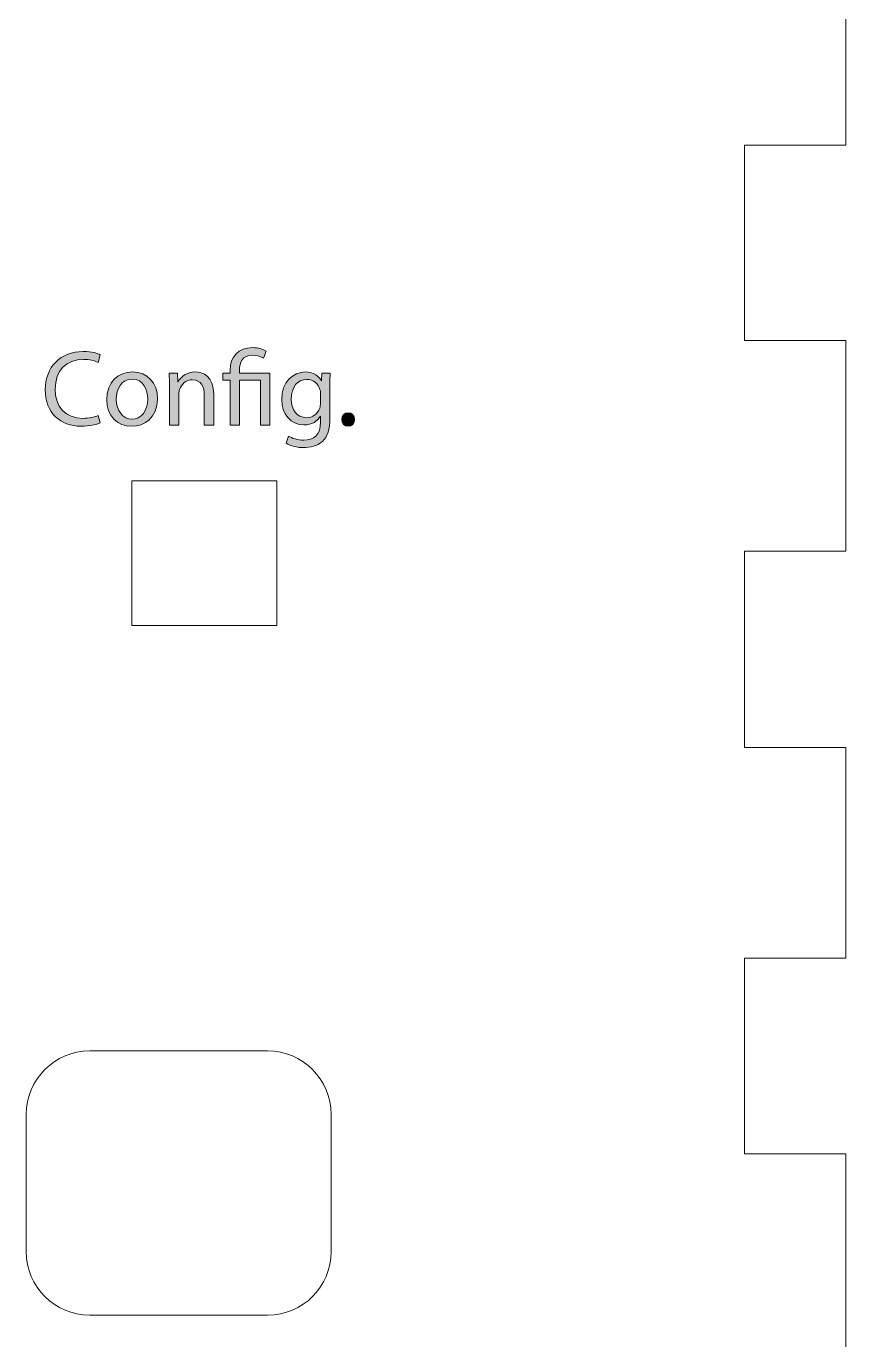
# Model space of a CAD drawing. Header units: inches. Extents: x -23 to 288, y -150 to 216.
# Drawn here: x 139 to 171.2, y -105.2 to -53.5 of the extents above; entities that cross this region are included whole.
import ezdxf

# ---------------------------------------------------------------- set-up
doc = ezdxf.new("R2010")
doc.units = ezdxf.units.IN
doc.header["$MEASUREMENT"] = 0

# ---------------------------------------------------------------- blocks, each defined once
blk = doc.blocks.new('block 341')
at = {"color": 7, "lineweight": 15, "true_color": 0xffffff}
blk.add_lwpolyline([(171.211, -97.912), (171.211, -106.203)], dxfattribs=at)
blk = doc.blocks.new('block 342')
at = {"color": 7, "lineweight": 15, "true_color": 0xffffff}
blk.add_lwpolyline([(167.224, -97.912), (171.211, -97.912)], dxfattribs=at)
blk = doc.blocks.new('block 343')
at = {"color": 7, "lineweight": 15, "true_color": 0xffffff}
blk.add_lwpolyline([(167.224, -90.222), (167.224, -97.912)], dxfattribs=at)
blk = doc.blocks.new('block 344')
at = {"color": 7, "lineweight": 15, "true_color": 0xffffff}
blk.add_lwpolyline([(171.211, -90.222), (167.224, -90.222)], dxfattribs=at)
blk = doc.blocks.new('block 345')
at = {"color": 7, "lineweight": 15, "true_color": 0xffffff}
blk.add_lwpolyline([(171.211, -81.932), (171.211, -90.222)], dxfattribs=at)
blk = doc.blocks.new('block 346')
at = {"color": 7, "lineweight": 15, "true_color": 0xffffff}
blk.add_lwpolyline([(167.224, -81.932), (171.211, -81.932)], dxfattribs=at)
blk = doc.blocks.new('block 347')
at = {"color": 7, "lineweight": 15, "true_color": 0xffffff}
blk.add_lwpolyline([(167.224, -74.206), (167.224, -81.932)], dxfattribs=at)
blk = doc.blocks.new('block 348')
at = {"color": 7, "lineweight": 15, "true_color": 0xffffff}
blk.add_lwpolyline([(171.211, -74.206), (167.224, -74.206)], dxfattribs=at)
blk = doc.blocks.new('block 349')
at = {"color": 7, "lineweight": 15, "true_color": 0xffffff}
blk.add_lwpolyline([(171.211, -65.915), (171.211, -74.206)], dxfattribs=at)
blk = doc.blocks.new('block 350')
at = {"color": 7, "lineweight": 15, "true_color": 0xffffff}
blk.add_lwpolyline([(167.224, -65.915), (171.211, -65.915)], dxfattribs=at)
blk = doc.blocks.new('block 351')
at = {"color": 7, "lineweight": 15, "true_color": 0xffffff}
blk.add_lwpolyline([(167.224, -58.225), (167.224, -65.915)], dxfattribs=at)
blk = doc.blocks.new('block 352')
at = {"color": 7, "lineweight": 15, "true_color": 0xffffff}
blk.add_lwpolyline([(171.211, -58.225), (167.224, -58.225)], dxfattribs=at)
blk = doc.blocks.new('block 353')
at = {"color": 7, "lineweight": 15, "true_color": 0xffffff}
blk.add_lwpolyline([(171.211, -49.537), (171.211, -58.225)], dxfattribs=at)
blk = doc.blocks.new('block 269')
for name in ['block 353', 'block 351', 'block 352', 'block 350', 'block 349', 'block 347', 'block 348', 'block 346', 'block 345', 'block 343', 'block 344', 'block 342', 'block 341']:
    blk.add_blockref(name, (0, 0))
blk = doc.blocks.new('block 686')
at = {"true_color": 0xffffff}
h = blk.add_hatch(color=7, dxfattribs=at)
h.dxf.hatch_style = 2
edge = h.paths.add_edge_path()
edge.add_spline(control_points=[(141.868, -69.147), (141.732, -69.215), (141.461, -69.283), (141.115, -69.283), (140.311, -69.283), (139.706, -68.775), (139.706, -67.84), (139.706, -66.947), (140.311, -66.342), (141.195, -66.342), (141.55, -66.342), (141.774, -66.418), (141.872, -66.469), (141.872, -66.469), (141.783, -66.769), (141.783, -66.769), (141.643, -66.702), (141.444, -66.651), (141.208, -66.651), (140.539, -66.651), (140.095, -67.078), (140.095, -67.827), (140.095, -68.525), (140.497, -68.974), (141.191, -68.974), (141.415, -68.974), (141.643, -68.927), (141.792, -68.855), (141.792, -68.855), (141.868, -69.147), (141.868, -69.147)], knot_values=[0, 0, 0, 0, 1, 1, 1, 2, 2, 2, 3, 3, 3, 4, 4, 4, 5, 5, 5, 6, 6, 6, 7, 7, 7, 8, 8, 8, 9, 9, 9, 10, 10, 10, 10], degree=3, periodic=1)
h = blk.add_hatch(color=7, dxfattribs=at)
h.dxf.hatch_style = 2
edge = h.paths.add_edge_path()
edge.add_spline(control_points=[(146.983, -69.24), (146.983, -69.24), (146.983, -67.476), (146.983, -67.476), (146.983, -67.476), (146.695, -67.476), (146.695, -67.476), (146.695, -67.476), (146.695, -67.192), (146.695, -67.192), (146.695, -67.192), (146.983, -67.192), (146.983, -67.192), (146.983, -67.192), (146.983, -67.083), (146.983, -67.083), (146.983, -66.541), (147.3, -66.19), (147.875, -66.19), (148.066, -66.19), (148.29, -66.249), (148.396, -66.325), (148.396, -66.325), (148.29, -66.609), (148.29, -66.609), (148.201, -66.545), (148.04, -66.49), (147.859, -66.49), (147.465, -66.49), (147.351, -66.765), (147.351, -67.091), (147.351, -67.091), (147.351, -67.192), (147.351, -67.192), (147.351, -67.192), (148.54, -67.192), (148.54, -67.192), (148.54, -67.192), (148.54, -69.24), (148.54, -69.24), (148.54, -69.24), (148.171, -69.24), (148.171, -69.24), (148.171, -69.24), (148.171, -67.476), (148.171, -67.476), (148.171, -67.476), (147.351, -67.476), (147.351, -67.476), (147.351, -67.476), (147.351, -69.24), (147.351, -69.24), (147.351, -69.24), (146.983, -69.24), (146.983, -69.24)], knot_values=[0, 0, 0, 0, 1, 1, 1, 2, 2, 2, 3, 3, 3, 4, 4, 4, 5, 5, 5, 6, 6, 6, 7, 7, 7, 8, 8, 8, 9, 9, 9, 10, 10, 10, 11, 11, 11, 12, 12, 12, 13, 13, 13, 14, 14, 14, 15, 15, 15, 16, 16, 16, 17, 17, 17, 18, 18, 18, 18], degree=3, periodic=1)
h = blk.add_hatch(color=7, dxfattribs=at)
h.dxf.hatch_style = 2
edge = h.paths.add_edge_path()
edge.add_spline(control_points=[(144.124, -68.199), (144.124, -68.957), (143.6, -69.287), (143.104, -69.287), (142.55, -69.287), (142.123, -68.881), (142.123, -68.233), (142.123, -67.548), (142.571, -67.146), (143.138, -67.146), (143.726, -67.146), (144.124, -67.573), (144.124, -68.199)], knot_values=[0, 0, 0, 0, 1, 1, 1, 2, 2, 2, 3, 3, 3, 4, 4, 4, 4], degree=3, periodic=1)
edge = h.paths.add_edge_path()
edge.add_spline(control_points=[(142.499, -68.22), (142.499, -68.669), (142.758, -69.008), (143.121, -69.008), (143.477, -69.008), (143.743, -68.673), (143.743, -68.212), (143.743, -67.865), (143.57, -67.425), (143.13, -67.425), (142.69, -67.425), (142.499, -67.831), (142.499, -68.22)], knot_values=[0, 0, 0, 0, 1, 1, 1, 2, 2, 2, 3, 3, 3, 4, 4, 4, 4], degree=3, periodic=1)
h = blk.add_hatch(color=7, dxfattribs=at)
h.dxf.hatch_style = 2
edge = h.paths.add_edge_path()
edge.add_spline(control_points=[(144.595, -67.747), (144.595, -67.535), (144.591, -67.362), (144.578, -67.192), (144.578, -67.192), (144.908, -67.192), (144.908, -67.192), (144.908, -67.192), (144.929, -67.531), (144.929, -67.531), (144.929, -67.531), (144.938, -67.531), (144.938, -67.531), (145.039, -67.336), (145.276, -67.146), (145.615, -67.146), (145.898, -67.146), (146.338, -67.315), (146.338, -68.018), (146.338, -68.018), (146.338, -69.24), (146.338, -69.24), (146.338, -69.24), (145.966, -69.24), (145.966, -69.24), (145.966, -69.24), (145.966, -68.06), (145.966, -68.06), (145.966, -67.73), (145.843, -67.455), (145.492, -67.455), (145.247, -67.455), (145.056, -67.628), (144.993, -67.836), (144.976, -67.882), (144.967, -67.946), (144.967, -68.009), (144.967, -68.009), (144.967, -69.24), (144.967, -69.24), (144.967, -69.24), (144.595, -69.24), (144.595, -69.24), (144.595, -69.24), (144.595, -67.747), (144.595, -67.747)], knot_values=[0, 0, 0, 0, 1, 1, 1, 2, 2, 2, 3, 3, 3, 4, 4, 4, 5, 5, 5, 6, 6, 6, 7, 7, 7, 8, 8, 8, 9, 9, 9, 10, 10, 10, 11, 11, 11, 12, 12, 12, 13, 13, 13, 14, 14, 14, 15, 15, 15, 15], degree=3, periodic=1)
h = blk.add_hatch(color=7, dxfattribs=at)
h.dxf.hatch_style = 2
edge = h.paths.add_edge_path()
edge.add_spline(control_points=[(150.923, -67.192), (150.914, -67.341), (150.906, -67.506), (150.906, -67.755), (150.906, -67.755), (150.906, -68.944), (150.906, -68.944), (150.906, -69.414), (150.813, -69.702), (150.614, -69.879), (150.415, -70.065), (150.127, -70.125), (149.869, -70.125), (149.624, -70.125), (149.353, -70.065), (149.188, -69.955), (149.188, -69.955), (149.281, -69.672), (149.281, -69.672), (149.417, -69.756), (149.628, -69.832), (149.882, -69.832), (150.263, -69.832), (150.542, -69.634), (150.542, -69.118), (150.542, -69.118), (150.542, -68.889), (150.542, -68.889), (150.542, -68.889), (150.534, -68.889), (150.534, -68.889), (150.419, -69.079), (150.199, -69.232), (149.882, -69.232), (149.374, -69.232), (149.01, -68.8), (149.01, -68.233), (149.01, -67.539), (149.463, -67.146), (149.933, -67.146), (150.288, -67.146), (150.483, -67.332), (150.572, -67.501), (150.572, -67.501), (150.58, -67.501), (150.58, -67.501), (150.58, -67.501), (150.597, -67.192), (150.597, -67.192), (150.597, -67.192), (150.923, -67.192), (150.923, -67.192)], knot_values=[0, 0, 0, 0, 1, 1, 1, 2, 2, 2, 3, 3, 3, 4, 4, 4, 5, 5, 5, 6, 6, 6, 7, 7, 7, 8, 8, 8, 9, 9, 9, 10, 10, 10, 11, 11, 11, 12, 12, 12, 13, 13, 13, 14, 14, 14, 15, 15, 15, 16, 16, 16, 17, 17, 17, 17], degree=3, periodic=1)
edge = h.paths.add_edge_path()
edge.add_spline(control_points=[(150.538, -68.001), (150.538, -67.937), (150.534, -67.882), (150.517, -67.831), (150.449, -67.616), (150.267, -67.438), (149.996, -67.438), (149.641, -67.438), (149.387, -67.738), (149.387, -68.212), (149.387, -68.614), (149.59, -68.948), (149.992, -68.948), (150.22, -68.948), (150.428, -68.804), (150.508, -68.567), (150.529, -68.504), (150.538, -68.432), (150.538, -68.369), (150.538, -68.369), (150.538, -68.001), (150.538, -68.001)], knot_values=[0, 0, 0, 0, 1, 1, 1, 2, 2, 2, 3, 3, 3, 4, 4, 4, 5, 5, 5, 6, 6, 6, 7, 7, 7, 7], degree=3, periodic=1)
h = blk.add_hatch(color=7, dxfattribs=at)
h.dxf.hatch_style = 2
edge = h.paths.add_edge_path()
edge.add_spline(control_points=[(151.373, -69.02), (151.373, -68.864), (151.478, -68.754), (151.626, -68.754), (151.775, -68.754), (151.876, -68.864), (151.876, -69.02), (151.876, -69.172), (151.779, -69.287), (151.622, -69.287), (151.474, -69.287), (151.373, -69.172), (151.373, -69.02)], knot_values=[0, 0, 0, 0, 1, 1, 1, 2, 2, 2, 3, 3, 3, 4, 4, 4, 4], degree=3, periodic=1)
at = {"lineweight": 0}
for points, knots in [([(141.868, -69.147), (141.732, -69.215), (141.461, -69.283), (141.115, -69.283), (140.311, -69.283), (139.706, -68.775), (139.706, -67.84), (139.706, -66.947), (140.311, -66.342), (141.195, -66.342), (141.55, -66.342), (141.774, -66.418), (141.872, -66.469), (141.872, -66.469), (141.783, -66.769), (141.783, -66.769), (141.643, -66.702), (141.444, -66.651), (141.208, -66.651), (140.539, -66.651), (140.095, -67.078), (140.095, -67.827), (140.095, -68.525), (140.497, -68.974), (141.191, -68.974), (141.415, -68.974), (141.643, -68.927), (141.792, -68.855), (141.792, -68.855), (141.868, -69.147), (141.868, -69.147)], [0, 0, 0, 0, 1, 1, 1, 2, 2, 2, 3, 3, 3, 4, 4, 4, 5, 5, 5, 6, 6, 6, 7, 7, 7, 8, 8, 8, 9, 9, 9, 10, 10, 10, 10]), ([(146.983, -69.24), (146.983, -69.24), (146.983, -67.476), (146.983, -67.476), (146.983, -67.476), (146.695, -67.476), (146.695, -67.476), (146.695, -67.476), (146.695, -67.192), (146.695, -67.192), (146.695, -67.192), (146.983, -67.192), (146.983, -67.192), (146.983, -67.192), (146.983, -67.083), (146.983, -67.083), (146.983, -66.541), (147.3, -66.19), (147.875, -66.19), (148.066, -66.19), (148.29, -66.249), (148.396, -66.325), (148.396, -66.325), (148.29, -66.609), (148.29, -66.609), (148.201, -66.545), (148.04, -66.49), (147.859, -66.49), (147.465, -66.49), (147.351, -66.765), (147.351, -67.091), (147.351, -67.091), (147.351, -67.192), (147.351, -67.192), (147.351, -67.192), (148.54, -67.192), (148.54, -67.192), (148.54, -67.192), (148.54, -69.24), (148.54, -69.24), (148.54, -69.24), (148.171, -69.24), (148.171, -69.24), (148.171, -69.24), (148.171, -67.476), (148.171, -67.476), (148.171, -67.476), (147.351, -67.476), (147.351, -67.476), (147.351, -67.476), (147.351, -69.24), (147.351, -69.24), (147.351, -69.24), (146.983, -69.24), (146.983, -69.24)], [0, 0, 0, 0, 1, 1, 1, 2, 2, 2, 3, 3, 3, 4, 4, 4, 5, 5, 5, 6, 6, 6, 7, 7, 7, 8, 8, 8, 9, 9, 9, 10, 10, 10, 11, 11, 11, 12, 12, 12, 13, 13, 13, 14, 14, 14, 15, 15, 15, 16, 16, 16, 17, 17, 17, 18, 18, 18, 18]), ([(144.124, -68.199), (144.124, -68.957), (143.6, -69.287), (143.104, -69.287), (142.55, -69.287), (142.123, -68.881), (142.123, -68.233), (142.123, -67.548), (142.571, -67.146), (143.138, -67.146), (143.726, -67.146), (144.124, -67.573), (144.124, -68.199)], [0, 0, 0, 0, 1, 1, 1, 2, 2, 2, 3, 3, 3, 4, 4, 4, 4]), ([(144.595, -67.747), (144.595, -67.535), (144.591, -67.362), (144.578, -67.192), (144.578, -67.192), (144.908, -67.192), (144.908, -67.192), (144.908, -67.192), (144.929, -67.531), (144.929, -67.531), (144.929, -67.531), (144.938, -67.531), (144.938, -67.531), (145.039, -67.336), (145.276, -67.146), (145.615, -67.146), (145.898, -67.146), (146.338, -67.315), (146.338, -68.018), (146.338, -68.018), (146.338, -69.24), (146.338, -69.24), (146.338, -69.24), (145.966, -69.24), (145.966, -69.24), (145.966, -69.24), (145.966, -68.06), (145.966, -68.06), (145.966, -67.73), (145.843, -67.455), (145.492, -67.455), (145.247, -67.455), (145.056, -67.628), (144.993, -67.836), (144.976, -67.882), (144.967, -67.946), (144.967, -68.009), (144.967, -68.009), (144.967, -69.24), (144.967, -69.24), (144.967, -69.24), (144.595, -69.24), (144.595, -69.24), (144.595, -69.24), (144.595, -67.747), (144.595, -67.747)], [0, 0, 0, 0, 1, 1, 1, 2, 2, 2, 3, 3, 3, 4, 4, 4, 5, 5, 5, 6, 6, 6, 7, 7, 7, 8, 8, 8, 9, 9, 9, 10, 10, 10, 11, 11, 11, 12, 12, 12, 13, 13, 13, 14, 14, 14, 15, 15, 15, 15]), ([(150.923, -67.192), (150.914, -67.341), (150.906, -67.506), (150.906, -67.755), (150.906, -67.755), (150.906, -68.944), (150.906, -68.944), (150.906, -69.414), (150.813, -69.702), (150.614, -69.879), (150.415, -70.065), (150.127, -70.125), (149.869, -70.125), (149.624, -70.125), (149.353, -70.065), (149.188, -69.955), (149.188, -69.955), (149.281, -69.672), (149.281, -69.672), (149.417, -69.756), (149.628, -69.832), (149.882, -69.832), (150.263, -69.832), (150.542, -69.634), (150.542, -69.118), (150.542, -69.118), (150.542, -68.889), (150.542, -68.889), (150.542, -68.889), (150.534, -68.889), (150.534, -68.889), (150.419, -69.079), (150.199, -69.232), (149.882, -69.232), (149.374, -69.232), (149.01, -68.8), (149.01, -68.233), (149.01, -67.539), (149.463, -67.146), (149.933, -67.146), (150.288, -67.146), (150.483, -67.332), (150.572, -67.501), (150.572, -67.501), (150.58, -67.501), (150.58, -67.501), (150.58, -67.501), (150.597, -67.192), (150.597, -67.192), (150.597, -67.192), (150.923, -67.192), (150.923, -67.192)], [0, 0, 0, 0, 1, 1, 1, 2, 2, 2, 3, 3, 3, 4, 4, 4, 5, 5, 5, 6, 6, 6, 7, 7, 7, 8, 8, 8, 9, 9, 9, 10, 10, 10, 11, 11, 11, 12, 12, 12, 13, 13, 13, 14, 14, 14, 15, 15, 15, 16, 16, 16, 17, 17, 17, 17]), ([(142.499, -68.22), (142.499, -68.669), (142.758, -69.008), (143.121, -69.008), (143.477, -69.008), (143.743, -68.673), (143.743, -68.212), (143.743, -67.865), (143.57, -67.425), (143.13, -67.425), (142.69, -67.425), (142.499, -67.831), (142.499, -68.22)], [0, 0, 0, 0, 1, 1, 1, 2, 2, 2, 3, 3, 3, 4, 4, 4, 4]), ([(150.538, -68.001), (150.538, -67.937), (150.534, -67.882), (150.517, -67.831), (150.449, -67.616), (150.267, -67.438), (149.996, -67.438), (149.641, -67.438), (149.387, -67.738), (149.387, -68.212), (149.387, -68.614), (149.59, -68.948), (149.992, -68.948), (150.22, -68.948), (150.428, -68.804), (150.508, -68.567), (150.529, -68.504), (150.538, -68.432), (150.538, -68.369), (150.538, -68.369), (150.538, -68.001), (150.538, -68.001)], [0, 0, 0, 0, 1, 1, 1, 2, 2, 2, 3, 3, 3, 4, 4, 4, 5, 5, 5, 6, 6, 6, 7, 7, 7, 7]), ([(151.373, -69.02), (151.373, -68.864), (151.478, -68.754), (151.626, -68.754), (151.775, -68.754), (151.876, -68.864), (151.876, -69.02), (151.876, -69.172), (151.779, -69.287), (151.622, -69.287), (151.474, -69.287), (151.373, -69.172), (151.373, -69.02)], [0, 0, 0, 0, 1, 1, 1, 2, 2, 2, 3, 3, 3, 4, 4, 4, 4])]:
    blk.add_open_spline(points, degree=3, knots=knots, dxfattribs=at)

msp = doc.modelspace()

# ---------------------------------------------------------------- linework, layer by layer
at = {"color": 7, "lineweight": 15, "true_color": 0xffffff}
for points in [[(143.114, -71.426), (148.814, -71.426)], [(143.114, -77.126), (143.114, -71.426)], [(148.814, -71.426), (148.814, -77.126)], [(148.814, -77.126), (143.114, -77.126)]]:
    msp.add_lwpolyline(points, dxfattribs=at)
at = {"color": 7, "lineweight": 35, "true_color": 0xffffff}
msp.add_lwpolyline([(143.114, -71.43), (143.114, -71.43)], dxfattribs=at)
at = {"color": 7, "lineweight": 15, "true_color": 0xffffff}
msp.add_open_spline([(148.458, -93.867), (148.458, -93.867), (141.458, -93.867), (141.458, -93.867), (140.077, -93.867), (138.958, -94.986), (138.958, -96.367), (138.958, -96.367), (138.958, -101.767), (138.958, -101.767), (138.958, -103.148), (140.077, -104.267), (141.458, -104.267), (141.458, -104.267), (148.458, -104.267), (148.458, -104.267), (149.838, -104.267), (150.958, -103.148), (150.958, -101.767), (150.958, -101.767), (150.958, -96.367), (150.958, -96.367), (150.958, -94.986), (149.838, -93.867), (148.458, -93.867)], degree=3, knots=[0, 0, 0, 0, 1, 1, 1, 2, 2, 2, 3, 3, 3, 4, 4, 4, 5, 5, 5, 6, 6, 6, 7, 7, 7, 8, 8, 8, 8], dxfattribs=at)

# ---------------------------------------------------------------- block references
for name in ['block 269', 'block 686']:
    msp.add_blockref(name, (0, 0))

doc.saveas('drawing.dxf')
